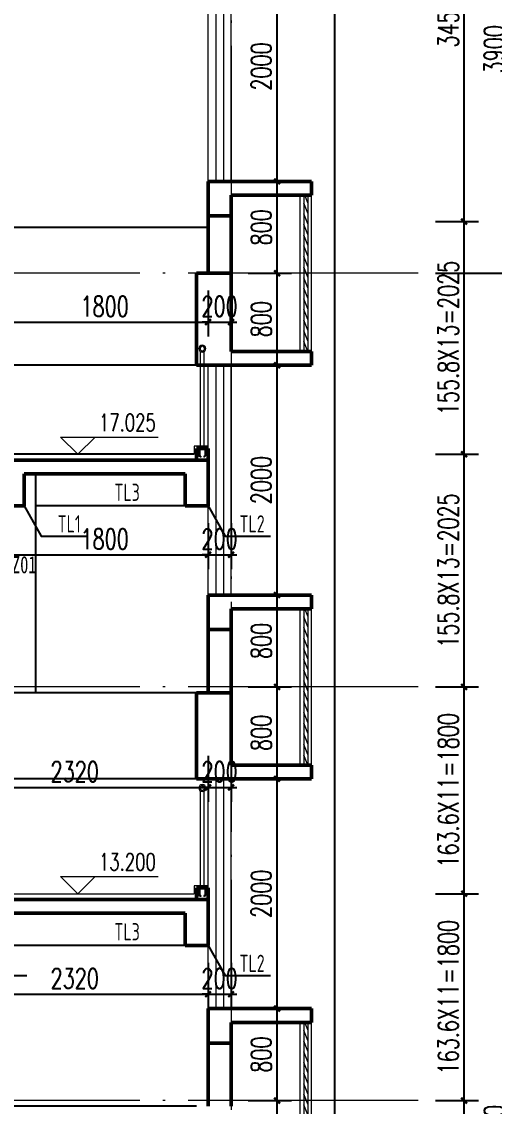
# Model space of a CAD drawing. Extents: x 3968514 to 5230306, y -516551 to -228246.
# Drawn here: x 5157100 to 5161210, y -477822 to -468382 of the extents above; entities that cross this region are included whole.
import ezdxf
from ezdxf.enums import TextEntityAlignment as Align

# ---------------------------------------------------------------- set-up
doc = ezdxf.new("R2010")
doc.units = 0
doc.header["$LTSCALE"] = 1000
doc.header["$MEASUREMENT"] = 0
doc.linetypes.add('DOTE', pattern=[2.42, 2, -0.2, 0.02, -0.2])
for name, color, linetype, lineweight in [('2-立面栏杆', 109, 'Continuous', 9), ('3-粉刷线', 71, 'Continuous', 13), ('DIM_ELEV', 3, 'Continuous', 15), ('DOTE', 1, 'DOTE', 9), ('PUB_DIM', 3, 'Continuous', 15), ('WALL', 140, 'Continuous', 50), ('WINDOW', 2, 'Continuous', 20)]:
    doc.layers.add(name, color=color, linetype=linetype, lineweight=lineweight)
for name, color, linetype in [('JG-墙柱', 6, 'Continuous'), ('JG-大样-文字', 3, 'Continuous'), ('PUB_TEXT', 7, 'Continuous'), ('S_E_STAIR', 4, 'Continuous'), ('STAIR', 2, 'Continuous')]:
    doc.layers.add(name, color=color, linetype=linetype)
doc.styles.add('_TCH_DIM', font='SIMPLEX', dxfattribs={"bigfont": 'GBCBIG'})
doc.styles.add('DIM_FONT', font='SIMPLEX', dxfattribs={"width": 0.7, "bigfont": 'GBCBIG'})
doc.styles.add('TSSD', font='tssdeng.shx', dxfattribs={"bigfont": 'hztxt.shx'})
doc.styles.add('样式 1', font='')
doc.styles.get('样式 1').set_extended_font_data('FangSong_GB2312')
doc.dimstyles.new('_TCH_ARCH&&50', dxfattribs={"dimscale": 0.5, "dimtxt": 350, "dimasz": 100, "dimexe": 250, "dimexo": 300, "dimgap": 100, "dimtad": 1, "dimdec": 0, "dimzin": 0, "dimdsep": 46, "dimtxsty": 'DIM_FONT', "dimblk": 'ARCHTICK', "dimcen": 0.09, "dimclrt": 7, "dimazin": 2, "dimtfac": 1, "dimtdec": 0, "dimtix": 1, "dimtmove": 2, "dimatfit": 3, "dimfxl": 1, "dimtolj": 1, "dimtzin": 0, "dimarcsym": 0})

# ---------------------------------------------------------------- blocks, each defined once
blk = doc.blocks.new('A$C08226AEC')
at = {"layer": '2-立面栏杆'}
h = blk.add_hatch(dxfattribs=at)
h.set_pattern_fill('ANSI32', color=256, scale=2, style=0)
h.set_pattern_definition([(45, (-6375743.095, 2508446.9335), (-6.735192091, 6.735192091), []), (45, (-6375738.605, 2508446.9335), (-6.735192091, 6.735192091), [])])
h.paths.add_polyline_path([(-194.9, 226), (-194.9, 220), (-104.9, 220), (-104.9, 226)])
for p, q in [((-178.9, 220), (-178.9, 158)), ((-170.9, 220), (-170.9, 158)), ((-128.9, 220), (-128.9, 158)), ((-120.9, 220), (-120.9, 158)), ((-166.9, 154), (-162.9, 154)), ((-166.9, 146), (-162.9, 146)), ((-162.9, 154), (-162.9, 146)), ((-136.9, 154), (-136.9, 146)), ((-136.9, 154), (-132.9, 154)), ((-136.9, 146), (-132.9, 146))]:
    blk.add_line(p, q, dxfattribs=at)
for points in [[(-164.9, 226), (-164.9, 1064)], [(-134.9, 226), (-134.9, 1064)]]:
    blk.add_lwpolyline(points, dxfattribs=at)
blk.add_lwpolyline([(-194.9, 226), (-104.9, 226), (-104.9, 220), (-194.9, 220)], close=True, dxfattribs=at)
for radius in [30, 20]:
    blk.add_circle((-149.9, 1090), radius, dxfattribs=at)
for centre, radius, start, end in [((-166.9, 158), 12, 180, 270), ((-166.9, 158), 4, 180, 270), ((-132.9, 158), 4, 270, 0), ((-132.9, 158), 12, 270, 0)]:
    blk.add_arc(centre, radius, start, end, dxfattribs=at)
at = {"layer": 'WALL'}
for p, q in [((-99.9, 220), (-199.9, 220)), ((-199.9, 220), (-199.9, 120)), ((-99.9, 120), (-99.9, 220)), ((-199.9, 120), (-99.9, 120))]:
    blk.add_line(p, q, dxfattribs=at)
blk = doc.blocks.new('$TCHSYS$WIN2D')
for p, q in [((-0.5, 0.5), (0.5, 0.5)), ((-0.5, 0.5), (-0.5, -0.5)), ((0.5, 0.5), (0.5, -0.5)), ((0.5, 0.1667), (-0.5, 0.1667)), ((0.5, -0.1667), (-0.5, -0.1667)), ((-0.5, -0.5), (0.5, -0.5))]:
    blk.add_line(p, q)
blk = doc.blocks.new('$WINLIB2D$00000039')
at = {"color": 0}
for points in [[(-0.5, 0.5), (-0.5, -0.5)], [(0.5, 0.5), (-0.5, 0.5)], [(0.5, -0.5), (0.5, 0.5)], [(-0.5, 0.1667), (0.5, 0.1667)], [(-0.3839, -0.1667), (-0.448, 0.1667)], [(-0.3159, -0.1667), (-0.38, 0.1667)], [(-0.2479, -0.1667), (-0.312, 0.1667)], [(-0.1799, -0.1667), (-0.244, 0.1667)], [(-0.1119, -0.1667), (-0.176, 0.1667)], [(-0.0439, -0.1667), (-0.108, 0.1667)], [(0.0241, -0.1667), (-0.04, 0.1667)], [(0.0921, -0.1667), (0.028, 0.1667)], [(0.16, -0.1667), (0.0959, 0.1667)], [(0.228, -0.1667), (0.1639, 0.1667)], [(0.296, -0.1667), (0.2319, 0.1667)], [(0.364, -0.1667), (0.2999, 0.1667)], [(0.432, -0.1667), (0.3679, 0.1667)], [(0.5, -0.1667), (0.4359, 0.1667)], [(-0.4519, -0.1667), (-0.5, 0.0836)], [(-0.5, -0.1667), (0.5, -0.1667)], [(0.5, -0.5), (-0.5, -0.5)]]:
    blk.add_lwpolyline(points, dxfattribs=at)
blk = doc.blocks.new('_ArchTick')
at = {"color": 0, "linetype": 'ByBlock', "const_width": 0.4}
blk.add_lwpolyline([(-0.5, -0.5), (0.5, 0.5)], dxfattribs=at)
blk = doc.blocks.new('*D981')
at = {"layer": 'Defpoints', "color": 0, "transparency": 16777216}
for p in [(5158920.9, -477771.7), (5159320.9, -477771.7), (5158920.9, -478571.6)]:
    blk.add_point(p, dxfattribs=at)
at = {"layer": 'PUB_DIM', "color": 0, "lineweight": -2, "transparency": 16777216}
for p, q in [((5159070.9, -477771.7), (5159445.9, -477771.7)), ((5159320.9, -478571.6), (5159320.9, -477771.7)), ((5159070.9, -478571.6), (5159445.9, -478571.6))]:
    blk.add_line(p, q, dxfattribs=at)
at = {"layer": 'PUB_DIM', "color": 0, "lineweight": -2, "transparency": 16777216, "xscale": 50, "yscale": 50, "zscale": 50}
for p, rotation in [((5159320.9, -477771.7), 90), ((5159320.9, -478571.6), 270)]:
    blk.add_blockref('_ArchTick', p, dxfattribs=dict(at, rotation=rotation))
at = {"layer": 'PUB_DIM', "color": 7, "transparency": 16777216, "insert": (5159183.4, -478171.7), "char_height": 175, "attachment_point": 5, "rotation": 90, "style": 'DIM_FONT'}
blk.add_mtext('\\A1;800', dxfattribs=at)
blk = doc.blocks.new('*D982')
at = {"layer": 'Defpoints', "color": 0, "transparency": 16777216}
for p in [(5158920.9, -476971.6), (5159320.9, -476971.6), (5158920.9, -477771.7)]:
    blk.add_point(p, dxfattribs=at)
at = {"layer": 'PUB_DIM', "color": 0, "lineweight": -2, "transparency": 16777216}
for p, q in [((5159070.9, -476971.6), (5159445.9, -476971.6)), ((5159320.9, -477771.7), (5159320.9, -476971.6)), ((5159070.9, -477771.7), (5159445.9, -477771.7))]:
    blk.add_line(p, q, dxfattribs=at)
at = {"layer": 'PUB_DIM', "color": 0, "lineweight": -2, "transparency": 16777216, "xscale": 50, "yscale": 50, "zscale": 50}
for p, rotation in [((5159320.9, -476971.6), 90), ((5159320.9, -477771.7), 270)]:
    blk.add_blockref('_ArchTick', p, dxfattribs=dict(at, rotation=rotation))
at = {"layer": 'PUB_DIM', "color": 7, "transparency": 16777216, "insert": (5159183.4, -477371.6), "char_height": 175, "attachment_point": 5, "rotation": 90, "style": 'DIM_FONT'}
blk.add_mtext('\\A1;800', dxfattribs=at)
blk = doc.blocks.new('*D983')
at = {"layer": 'Defpoints', "color": 0, "transparency": 16777216}
for p in [(5158920.9, -474971.7), (5159320.9, -474971.7), (5158920.9, -476971.6)]:
    blk.add_point(p, dxfattribs=at)
at = {"layer": 'PUB_DIM', "color": 0, "lineweight": -2, "transparency": 16777216}
for p, q in [((5159070.9, -474971.7), (5159445.9, -474971.7)), ((5159320.9, -476971.6), (5159320.9, -474971.7)), ((5159070.9, -476971.6), (5159445.9, -476971.6))]:
    blk.add_line(p, q, dxfattribs=at)
at = {"layer": 'PUB_DIM', "color": 0, "lineweight": -2, "transparency": 16777216, "xscale": 50, "yscale": 50, "zscale": 50}
for p, rotation in [((5159320.9, -474971.7), 90), ((5159320.9, -476971.6), 270)]:
    blk.add_blockref('_ArchTick', p, dxfattribs=dict(at, rotation=rotation))
at = {"layer": 'PUB_DIM', "color": 7, "transparency": 16777216, "insert": (5159183.4, -475971.6), "char_height": 175, "attachment_point": 5, "rotation": 90, "style": 'DIM_FONT'}
blk.add_mtext('\\A1;2000', dxfattribs=at)
blk = doc.blocks.new('*D984')
at = {"layer": 'Defpoints', "color": 0, "transparency": 16777216}
for p in [(5158920.9, -474171.7), (5159320.9, -474171.7), (5158920.9, -474971.7)]:
    blk.add_point(p, dxfattribs=at)
at = {"layer": 'PUB_DIM', "color": 0, "lineweight": -2, "transparency": 16777216}
for p, q in [((5159070.9, -474171.7), (5159445.9, -474171.7)), ((5159320.9, -474971.7), (5159320.9, -474171.7)), ((5159070.9, -474971.7), (5159445.9, -474971.7))]:
    blk.add_line(p, q, dxfattribs=at)
at = {"layer": 'PUB_DIM', "color": 0, "lineweight": -2, "transparency": 16777216, "xscale": 50, "yscale": 50, "zscale": 50}
for p, rotation in [((5159320.9, -474171.7), 90), ((5159320.9, -474971.7), 270)]:
    blk.add_blockref('_ArchTick', p, dxfattribs=dict(at, rotation=rotation))
at = {"layer": 'PUB_DIM', "color": 7, "transparency": 16777216, "insert": (5159183.4, -474571.7), "char_height": 175, "attachment_point": 5, "rotation": 90, "style": 'DIM_FONT'}
blk.add_mtext('\\A1;800', dxfattribs=at)
blk = doc.blocks.new('*D985')
at = {"layer": 'Defpoints', "color": 0, "transparency": 16777216}
for p in [(5158920.9, -473371.7), (5159320.9, -473371.7), (5158920.9, -474171.7)]:
    blk.add_point(p, dxfattribs=at)
at = {"layer": 'PUB_DIM', "color": 0, "lineweight": -2, "transparency": 16777216}
for p, q in [((5159070.9, -473371.7), (5159445.9, -473371.7)), ((5159320.9, -474171.7), (5159320.9, -473371.7)), ((5159070.9, -474171.7), (5159445.9, -474171.7))]:
    blk.add_line(p, q, dxfattribs=at)
at = {"layer": 'PUB_DIM', "color": 0, "lineweight": -2, "transparency": 16777216, "xscale": 50, "yscale": 50, "zscale": 50}
for p, rotation in [((5159320.9, -473371.7), 90), ((5159320.9, -474171.7), 270)]:
    blk.add_blockref('_ArchTick', p, dxfattribs=dict(at, rotation=rotation))
at = {"layer": 'PUB_DIM', "color": 7, "transparency": 16777216, "insert": (5159183.4, -473771.7), "char_height": 175, "attachment_point": 5, "rotation": 90, "style": 'DIM_FONT'}
blk.add_mtext('\\A1;800', dxfattribs=at)
blk = doc.blocks.new('*D986')
at = {"layer": 'Defpoints', "color": 0, "transparency": 16777216}
for p in [(5158920.9, -471371.7), (5159320.9, -471371.7), (5158920.9, -473371.7)]:
    blk.add_point(p, dxfattribs=at)
at = {"layer": 'PUB_DIM', "color": 0, "lineweight": -2, "transparency": 16777216}
for p, q in [((5159070.9, -471371.7), (5159445.9, -471371.7)), ((5159320.9, -473371.7), (5159320.9, -471371.7)), ((5159070.9, -473371.7), (5159445.9, -473371.7))]:
    blk.add_line(p, q, dxfattribs=at)
at = {"layer": 'PUB_DIM', "color": 0, "lineweight": -2, "transparency": 16777216, "xscale": 50, "yscale": 50, "zscale": 50}
for p, rotation in [((5159320.9, -471371.7), 90), ((5159320.9, -473371.7), 270)]:
    blk.add_blockref('_ArchTick', p, dxfattribs=dict(at, rotation=rotation))
at = {"layer": 'PUB_DIM', "color": 7, "transparency": 16777216, "insert": (5159183.4, -472371.7), "char_height": 175, "attachment_point": 5, "rotation": 90, "style": 'DIM_FONT'}
blk.add_mtext('\\A1;2000', dxfattribs=at)
blk = doc.blocks.new('*D987')
at = {"layer": 'Defpoints', "color": 0, "transparency": 16777216}
for p in [(5158920.9, -470571.7), (5159320.9, -470571.7), (5158920.9, -471371.7)]:
    blk.add_point(p, dxfattribs=at)
at = {"layer": 'PUB_DIM', "color": 0, "lineweight": -2, "transparency": 16777216}
for p, q in [((5159070.9, -470571.7), (5159445.9, -470571.7)), ((5159320.9, -471371.7), (5159320.9, -470571.7)), ((5159070.9, -471371.7), (5159445.9, -471371.7))]:
    blk.add_line(p, q, dxfattribs=at)
at = {"layer": 'PUB_DIM', "color": 0, "lineweight": -2, "transparency": 16777216, "xscale": 50, "yscale": 50, "zscale": 50}
for p, rotation in [((5159320.9, -470571.7), 90), ((5159320.9, -471371.7), 270)]:
    blk.add_blockref('_ArchTick', p, dxfattribs=dict(at, rotation=rotation))
at = {"layer": 'PUB_DIM', "color": 7, "transparency": 16777216, "insert": (5159183.4, -470971.7), "char_height": 175, "attachment_point": 5, "rotation": 90, "style": 'DIM_FONT'}
blk.add_mtext('\\A1;800', dxfattribs=at)
blk = doc.blocks.new('*D988')
at = {"layer": 'Defpoints', "color": 0, "transparency": 16777216}
for p in [(5158920.9, -469771.7), (5159320.9, -469771.7), (5158920.9, -470571.7)]:
    blk.add_point(p, dxfattribs=at)
at = {"layer": 'PUB_DIM', "color": 0, "lineweight": -2, "transparency": 16777216}
for p, q in [((5159070.9, -469771.7), (5159445.9, -469771.7)), ((5159320.9, -470571.7), (5159320.9, -469771.7)), ((5159070.9, -470571.7), (5159445.9, -470571.7))]:
    blk.add_line(p, q, dxfattribs=at)
at = {"layer": 'PUB_DIM', "color": 0, "lineweight": -2, "transparency": 16777216, "xscale": 50, "yscale": 50, "zscale": 50}
for p, rotation in [((5159320.9, -469771.7), 90), ((5159320.9, -470571.7), 270)]:
    blk.add_blockref('_ArchTick', p, dxfattribs=dict(at, rotation=rotation))
at = {"layer": 'PUB_DIM', "color": 7, "transparency": 16777216, "insert": (5159183.4, -470171.7), "char_height": 175, "attachment_point": 5, "rotation": 90, "style": 'DIM_FONT'}
blk.add_mtext('\\A1;800', dxfattribs=at)
blk = doc.blocks.new('*D989')
at = {"layer": 'Defpoints', "color": 0, "transparency": 16777216}
for p in [(5158920.9, -467771.7), (5159320.9, -467771.7), (5158920.9, -469771.7)]:
    blk.add_point(p, dxfattribs=at)
at = {"layer": 'PUB_DIM', "color": 0, "lineweight": -2, "transparency": 16777216}
for p, q in [((5159070.9, -467771.7), (5159445.9, -467771.7)), ((5159320.9, -469771.7), (5159320.9, -467771.7)), ((5159070.9, -469771.7), (5159445.9, -469771.7))]:
    blk.add_line(p, q, dxfattribs=at)
at = {"layer": 'PUB_DIM', "color": 0, "lineweight": -2, "transparency": 16777216, "xscale": 50, "yscale": 50, "zscale": 50}
for p, rotation in [((5159320.9, -467771.7), 90), ((5159320.9, -469771.7), 270)]:
    blk.add_blockref('_ArchTick', p, dxfattribs=dict(at, rotation=rotation))
at = {"layer": 'PUB_DIM', "color": 7, "transparency": 16777216, "insert": (5159183.4, -468771.7), "char_height": 175, "attachment_point": 5, "rotation": 90, "style": 'DIM_FONT'}
blk.add_mtext('\\A1;2000', dxfattribs=at)
blk = doc.blocks.new('*D993')
at = {"layer": 'Defpoints', "color": 0, "transparency": 16777216}
for p in [(5158720.9, -470571.7), (5158920.9, -470571.7), (5158920.9, -470996.7)]:
    blk.add_point(p, dxfattribs=at)
at = {"layer": 'PUB_DIM', "color": 0, "lineweight": -2, "transparency": 16777216}
for p, q in [((5158720.9, -470721.7), (5158720.9, -471121.7)), ((5158920.9, -470721.7), (5158920.9, -471121.7)), ((5158720.9, -470996.7), (5158670.9, -470996.7)), ((5158720.9, -470996.7), (5158920.9, -470996.7)), ((5158920.9, -470996.7), (5158970.9, -470996.7))]:
    blk.add_line(p, q, dxfattribs=at)
at = {"layer": 'PUB_DIM', "color": 0, "lineweight": -2, "transparency": 16777216, "xscale": 50, "yscale": 50, "zscale": 50}
blk.add_blockref('_ArchTick', (5158720.9, -470996.7), dxfattribs=at)
at = {"layer": 'PUB_DIM', "color": 0, "lineweight": -2, "transparency": 16777216, "xscale": 50, "yscale": 50, "zscale": 50, "rotation": 180}
blk.add_blockref('_ArchTick', (5158920.9, -470996.7), dxfattribs=at)
at = {"layer": 'PUB_DIM', "color": 7, "transparency": 16777216, "insert": (5158820.9, -470859.2), "char_height": 175, "attachment_point": 5, "style": 'DIM_FONT'}
blk.add_mtext('\\A1;200', dxfattribs=at)
blk = doc.blocks.new('*D994')
at = {"layer": 'Defpoints', "color": 0, "transparency": 16777216}
for p in [(5156921, -470571.7), (5158720.9, -470571.7), (5158720.9, -470996.7)]:
    blk.add_point(p, dxfattribs=at)
at = {"layer": 'PUB_DIM', "color": 0, "lineweight": -2, "transparency": 16777216}
for p, q in [((5156921, -470721.7), (5156921, -471121.7)), ((5158720.9, -470721.7), (5158720.9, -471121.7)), ((5156921, -470996.7), (5158720.9, -470996.7))]:
    blk.add_line(p, q, dxfattribs=at)
at = {"layer": 'PUB_DIM', "color": 0, "lineweight": -2, "transparency": 16777216, "xscale": 50, "yscale": 50, "zscale": 50, "rotation": 180}
blk.add_blockref('_ArchTick', (5156921, -470996.7), dxfattribs=at)
at = {"layer": 'PUB_DIM', "color": 0, "lineweight": -2, "transparency": 16777216, "xscale": 50, "yscale": 50, "zscale": 50}
blk.add_blockref('_ArchTick', (5158720.9, -470996.7), dxfattribs=at)
at = {"layer": 'PUB_DIM', "color": 7, "transparency": 16777216, "insert": (5157821, -470859.2), "char_height": 175, "attachment_point": 5, "style": 'DIM_FONT'}
blk.add_mtext('\\A1;1800', dxfattribs=at)
blk = doc.blocks.new('*D998')
at = {"layer": 'Defpoints', "color": 0, "transparency": 16777216}
for p in [(5158720.9, -472596.7), (5158920.9, -472596.7), (5158920.9, -473021.7)]:
    blk.add_point(p, dxfattribs=at)
at = {"layer": 'PUB_DIM', "color": 0, "lineweight": -2, "transparency": 16777216}
for p, q in [((5158720.9, -472746.7), (5158720.9, -473146.7)), ((5158920.9, -472746.7), (5158920.9, -473146.7)), ((5158720.9, -473021.7), (5158670.9, -473021.7)), ((5158720.9, -473021.7), (5158920.9, -473021.7)), ((5158920.9, -473021.7), (5158970.9, -473021.7))]:
    blk.add_line(p, q, dxfattribs=at)
at = {"layer": 'PUB_DIM', "color": 0, "lineweight": -2, "transparency": 16777216, "xscale": 50, "yscale": 50, "zscale": 50}
blk.add_blockref('_ArchTick', (5158720.9, -473021.7), dxfattribs=at)
at = {"layer": 'PUB_DIM', "color": 0, "lineweight": -2, "transparency": 16777216, "xscale": 50, "yscale": 50, "zscale": 50, "rotation": 180}
blk.add_blockref('_ArchTick', (5158920.9, -473021.7), dxfattribs=at)
at = {"layer": 'PUB_DIM', "color": 7, "transparency": 16777216, "insert": (5158820.9, -472884.2), "char_height": 175, "attachment_point": 5, "style": 'DIM_FONT'}
blk.add_mtext('\\A1;200', dxfattribs=at)
blk = doc.blocks.new('*D999')
at = {"layer": 'Defpoints', "color": 0, "transparency": 16777216}
for p in [(5156921, -472596.7), (5158720.9, -472596.7), (5158720.9, -473021.7)]:
    blk.add_point(p, dxfattribs=at)
at = {"layer": 'PUB_DIM', "color": 0, "lineweight": -2, "transparency": 16777216}
for p, q in [((5156921, -472746.7), (5156921, -473146.7)), ((5158720.9, -472746.7), (5158720.9, -473146.7)), ((5156921, -473021.7), (5158720.9, -473021.7))]:
    blk.add_line(p, q, dxfattribs=at)
at = {"layer": 'PUB_DIM', "color": 0, "lineweight": -2, "transparency": 16777216, "xscale": 50, "yscale": 50, "zscale": 50, "rotation": 180}
blk.add_blockref('_ArchTick', (5156921, -473021.7), dxfattribs=at)
at = {"layer": 'PUB_DIM', "color": 0, "lineweight": -2, "transparency": 16777216, "xscale": 50, "yscale": 50, "zscale": 50}
blk.add_blockref('_ArchTick', (5158720.9, -473021.7), dxfattribs=at)
at = {"layer": 'PUB_DIM', "color": 7, "transparency": 16777216, "insert": (5157821, -472884.2), "char_height": 175, "attachment_point": 5, "style": 'DIM_FONT'}
blk.add_mtext('\\A1;1800', dxfattribs=at)
blk = doc.blocks.new('*D1003')
at = {"layer": 'Defpoints', "color": 0, "transparency": 16777216}
for p in [(5158720.9, -474621.7), (5158920.9, -474621.7), (5158920.9, -475046.7)]:
    blk.add_point(p, dxfattribs=at)
at = {"layer": 'PUB_DIM', "color": 0, "lineweight": -2, "transparency": 16777216}
for p, q in [((5158720.9, -474771.7), (5158720.9, -475171.7)), ((5158920.9, -474771.7), (5158920.9, -475171.7)), ((5158720.9, -475046.7), (5158670.9, -475046.7)), ((5158720.9, -475046.7), (5158920.9, -475046.7)), ((5158920.9, -475046.7), (5158970.9, -475046.7))]:
    blk.add_line(p, q, dxfattribs=at)
at = {"layer": 'PUB_DIM', "color": 0, "lineweight": -2, "transparency": 16777216, "xscale": 50, "yscale": 50, "zscale": 50}
blk.add_blockref('_ArchTick', (5158720.9, -475046.7), dxfattribs=at)
at = {"layer": 'PUB_DIM', "color": 0, "lineweight": -2, "transparency": 16777216, "xscale": 50, "yscale": 50, "zscale": 50, "rotation": 180}
blk.add_blockref('_ArchTick', (5158920.9, -475046.7), dxfattribs=at)
at = {"layer": 'PUB_DIM', "color": 7, "transparency": 16777216, "insert": (5158820.9, -474909.2), "char_height": 175, "attachment_point": 5, "style": 'DIM_FONT'}
blk.add_mtext('\\A1;200', dxfattribs=at)
blk = doc.blocks.new('*D1004')
at = {"layer": 'Defpoints', "color": 0, "transparency": 16777216}
for p in [(5156401, -474621.7), (5158720.9, -474621.7), (5158720.9, -475046.7)]:
    blk.add_point(p, dxfattribs=at)
at = {"layer": 'PUB_DIM', "color": 0, "lineweight": -2, "transparency": 16777216}
for p, q in [((5156401, -474771.7), (5156401, -475171.7)), ((5158720.9, -474771.7), (5158720.9, -475171.7)), ((5156401, -475046.7), (5158720.9, -475046.7))]:
    blk.add_line(p, q, dxfattribs=at)
at = {"layer": 'PUB_DIM', "color": 0, "lineweight": -2, "transparency": 16777216, "xscale": 50, "yscale": 50, "zscale": 50, "rotation": 180}
blk.add_blockref('_ArchTick', (5156401, -475046.7), dxfattribs=at)
at = {"layer": 'PUB_DIM', "color": 0, "lineweight": -2, "transparency": 16777216, "xscale": 50, "yscale": 50, "zscale": 50}
blk.add_blockref('_ArchTick', (5158720.9, -475046.7), dxfattribs=at)
at = {"layer": 'PUB_DIM', "color": 7, "transparency": 16777216, "insert": (5157561, -474909.2), "char_height": 175, "attachment_point": 5, "style": 'DIM_FONT'}
blk.add_mtext('\\A1;2320', dxfattribs=at)
blk = doc.blocks.new('*D1008')
at = {"layer": 'Defpoints', "color": 0, "transparency": 16777216}
for p in [(5158720.9, -476421.6), (5158920.9, -476421.6), (5158920.9, -476846.6)]:
    blk.add_point(p, dxfattribs=at)
at = {"layer": 'PUB_DIM', "color": 0, "lineweight": -2, "transparency": 16777216}
for p, q in [((5158720.9, -476571.6), (5158720.9, -476971.6)), ((5158920.9, -476571.6), (5158920.9, -476971.6)), ((5158720.9, -476846.6), (5158670.9, -476846.6)), ((5158720.9, -476846.6), (5158920.9, -476846.6)), ((5158920.9, -476846.6), (5158970.9, -476846.6))]:
    blk.add_line(p, q, dxfattribs=at)
at = {"layer": 'PUB_DIM', "color": 0, "lineweight": -2, "transparency": 16777216, "xscale": 50, "yscale": 50, "zscale": 50}
blk.add_blockref('_ArchTick', (5158720.9, -476846.6), dxfattribs=at)
at = {"layer": 'PUB_DIM', "color": 0, "lineweight": -2, "transparency": 16777216, "xscale": 50, "yscale": 50, "zscale": 50, "rotation": 180}
blk.add_blockref('_ArchTick', (5158920.9, -476846.6), dxfattribs=at)
at = {"layer": 'PUB_DIM', "color": 7, "transparency": 16777216, "insert": (5158820.9, -476709.1), "char_height": 175, "attachment_point": 5, "style": 'DIM_FONT'}
blk.add_mtext('\\A1;200', dxfattribs=at)
blk = doc.blocks.new('*D1009')
at = {"layer": 'Defpoints', "color": 0, "transparency": 16777216}
for p in [(5156401, -476421.6), (5158720.9, -476421.6), (5158720.9, -476846.6)]:
    blk.add_point(p, dxfattribs=at)
at = {"layer": 'PUB_DIM', "color": 0, "lineweight": -2, "transparency": 16777216}
for p, q in [((5156401, -476571.6), (5156401, -476971.6)), ((5158720.9, -476571.6), (5158720.9, -476971.6)), ((5156401, -476846.6), (5158720.9, -476846.6))]:
    blk.add_line(p, q, dxfattribs=at)
at = {"layer": 'PUB_DIM', "color": 0, "lineweight": -2, "transparency": 16777216, "xscale": 50, "yscale": 50, "zscale": 50, "rotation": 180}
blk.add_blockref('_ArchTick', (5156401, -476846.6), dxfattribs=at)
at = {"layer": 'PUB_DIM', "color": 0, "lineweight": -2, "transparency": 16777216, "xscale": 50, "yscale": 50, "zscale": 50}
blk.add_blockref('_ArchTick', (5158720.9, -476846.6), dxfattribs=at)
at = {"layer": 'PUB_DIM', "color": 7, "transparency": 16777216, "insert": (5157561, -476709.1), "char_height": 175, "attachment_point": 5, "style": 'DIM_FONT'}
blk.add_mtext('\\A1;2320', dxfattribs=at)
blk = doc.blocks.new('*D1035')
at = {"layer": 'Defpoints', "color": 0, "transparency": 16777216}
for p in [(5160548, -466671.7), (5161348, -466671.7), (5160548, -470571.7)]:
    blk.add_point(p, dxfattribs=at)
at = {"layer": 'PUB_DIM', "color": 0, "lineweight": -2, "transparency": 16777216}
for p, q in [((5160698, -466671.7), (5161473, -466671.7)), ((5161348, -470571.7), (5161348, -466671.7)), ((5160698, -470571.7), (5161473, -470571.7))]:
    blk.add_line(p, q, dxfattribs=at)
at = {"layer": 'PUB_DIM', "color": 0, "lineweight": -2, "transparency": 16777216, "xscale": 50, "yscale": 50, "zscale": 50}
for p, rotation in [((5161348, -466671.7), 90), ((5161348, -470571.7), 270)]:
    blk.add_blockref('_ArchTick', p, dxfattribs=dict(at, rotation=rotation))
at = {"layer": 'PUB_DIM', "color": 7, "transparency": 16777216, "insert": (5161210.5, -468621.7), "char_height": 175, "attachment_point": 5, "rotation": 90, "style": 'DIM_FONT'}
blk.add_mtext('\\A1;3900', dxfattribs=at)
blk = doc.blocks.new('*D1036')
at = {"layer": 'Defpoints', "color": 0, "transparency": 16777216}
for p in [(5160548, -470571.7), (5161348, -470571.7), (5160548, -485571.7)]:
    blk.add_point(p, dxfattribs=at)
at = {"layer": 'PUB_DIM', "color": 0, "lineweight": -2, "transparency": 16777216}
for p, q in [((5160698, -470571.7), (5161473, -470571.7)), ((5161348, -485571.7), (5161348, -470571.7)), ((5160698, -485571.7), (5161473, -485571.7))]:
    blk.add_line(p, q, dxfattribs=at)
at = {"layer": 'PUB_DIM', "color": 0, "lineweight": -2, "transparency": 16777216, "xscale": 50, "yscale": 50, "zscale": 50}
for p, rotation in [((5161348, -470571.7), 90), ((5161348, -485571.7), 270)]:
    blk.add_blockref('_ArchTick', p, dxfattribs=dict(at, rotation=rotation))
at = {"layer": 'PUB_DIM', "color": 7, "transparency": 16777216, "insert": (5161210.5, -478071.7), "char_height": 175, "attachment_point": 5, "rotation": 90, "style": 'DIM_FONT'}
blk.add_mtext('\\A1;15000', dxfattribs=at)
blk = doc.blocks.new('*D1039')
at = {"layer": 'Defpoints', "color": 0, "transparency": 16777216}
for p in [(5160548, -466671.7), (5160948, -466671.7), (5160548, -470121.7)]:
    blk.add_point(p, dxfattribs=at)
at = {"layer": 'PUB_DIM', "color": 0, "lineweight": -2, "transparency": 16777216}
for p, q in [((5160698, -466671.7), (5161073, -466671.7)), ((5160948, -470121.7), (5160948, -466671.7)), ((5160698, -470121.7), (5161073, -470121.7))]:
    blk.add_line(p, q, dxfattribs=at)
at = {"layer": 'PUB_DIM', "color": 0, "lineweight": -2, "transparency": 16777216, "xscale": 50, "yscale": 50, "zscale": 50}
for p, rotation in [((5160948, -466671.7), 90), ((5160948, -470121.7), 270)]:
    blk.add_blockref('_ArchTick', p, dxfattribs=dict(at, rotation=rotation))
at = {"layer": 'PUB_DIM', "color": 7, "transparency": 16777216, "insert": (5160810.5, -468396.7), "char_height": 175, "attachment_point": 5, "rotation": 90, "style": 'DIM_FONT'}
blk.add_mtext('\\A1;3450', dxfattribs=at)
blk = doc.blocks.new('*D1040')
at = {"layer": 'Defpoints', "color": 0, "transparency": 16777216}
for p in [(5160548, -470121.7), (5160948, -470121.7), (5160548, -472146.7)]:
    blk.add_point(p, dxfattribs=at)
at = {"layer": 'PUB_DIM', "color": 0, "lineweight": -2, "transparency": 16777216}
for p, q in [((5160698, -470121.7), (5161073, -470121.7)), ((5160948, -472146.7), (5160948, -470121.7)), ((5160698, -472146.7), (5161073, -472146.7))]:
    blk.add_line(p, q, dxfattribs=at)
at = {"layer": 'PUB_DIM', "color": 0, "lineweight": -2, "transparency": 16777216, "xscale": 50, "yscale": 50, "zscale": 50}
for p, rotation in [((5160948, -470121.7), 90), ((5160948, -472146.7), 270)]:
    blk.add_blockref('_ArchTick', p, dxfattribs=dict(at, rotation=rotation))
at = {"layer": 'PUB_DIM', "color": 7, "transparency": 16777216, "insert": (5160810.5, -471134.2), "char_height": 175, "attachment_point": 5, "rotation": 90, "style": 'DIM_FONT'}
blk.add_mtext('\\A1;155.8X13=2025', dxfattribs=at)
blk = doc.blocks.new('*D1041')
at = {"layer": 'Defpoints', "color": 0, "transparency": 16777216}
for p in [(5160548, -472146.7), (5160948, -472146.7), (5160548, -474171.7)]:
    blk.add_point(p, dxfattribs=at)
at = {"layer": 'PUB_DIM', "color": 0, "lineweight": -2, "transparency": 16777216}
for p, q in [((5160698, -472146.7), (5161073, -472146.7)), ((5160948, -474171.7), (5160948, -472146.7)), ((5160698, -474171.7), (5161073, -474171.7))]:
    blk.add_line(p, q, dxfattribs=at)
at = {"layer": 'PUB_DIM', "color": 0, "lineweight": -2, "transparency": 16777216, "xscale": 50, "yscale": 50, "zscale": 50}
for p, rotation in [((5160948, -472146.7), 90), ((5160948, -474171.7), 270)]:
    blk.add_blockref('_ArchTick', p, dxfattribs=dict(at, rotation=rotation))
at = {"layer": 'PUB_DIM', "color": 7, "transparency": 16777216, "insert": (5160810.5, -473159.2), "char_height": 175, "attachment_point": 5, "rotation": 90, "style": 'DIM_FONT'}
blk.add_mtext('\\A1;155.8X13=2025', dxfattribs=at)
blk = doc.blocks.new('*D1042')
at = {"layer": 'Defpoints', "color": 0, "transparency": 16777216}
for p in [(5160548, -474171.7), (5160948, -474171.7), (5160548, -475971.6)]:
    blk.add_point(p, dxfattribs=at)
at = {"layer": 'PUB_DIM', "color": 0, "lineweight": -2, "transparency": 16777216}
for p, q in [((5160698, -474171.7), (5161073, -474171.7)), ((5160948, -475971.6), (5160948, -474171.7)), ((5160698, -475971.6), (5161073, -475971.6))]:
    blk.add_line(p, q, dxfattribs=at)
at = {"layer": 'PUB_DIM', "color": 0, "lineweight": -2, "transparency": 16777216, "xscale": 50, "yscale": 50, "zscale": 50}
for p, rotation in [((5160948, -474171.7), 90), ((5160948, -475971.6), 270)]:
    blk.add_blockref('_ArchTick', p, dxfattribs=dict(at, rotation=rotation))
at = {"layer": 'PUB_DIM', "color": 7, "transparency": 16777216, "insert": (5160810.5, -475071.6), "char_height": 175, "attachment_point": 5, "rotation": 90, "style": 'DIM_FONT'}
blk.add_mtext('\\A1;163.6X11=1800', dxfattribs=at)
blk = doc.blocks.new('*D1043')
at = {"layer": 'Defpoints', "color": 0, "transparency": 16777216}
for p in [(5160548, -475971.6), (5160948, -475971.6), (5160548, -477771.7)]:
    blk.add_point(p, dxfattribs=at)
at = {"layer": 'PUB_DIM', "color": 0, "lineweight": -2, "transparency": 16777216}
for p, q in [((5160698, -475971.6), (5161073, -475971.6)), ((5160948, -477771.7), (5160948, -475971.6)), ((5160698, -477771.7), (5161073, -477771.7))]:
    blk.add_line(p, q, dxfattribs=at)
at = {"layer": 'PUB_DIM', "color": 0, "lineweight": -2, "transparency": 16777216, "xscale": 50, "yscale": 50, "zscale": 50}
for p, rotation in [((5160948, -475971.6), 90), ((5160948, -477771.7), 270)]:
    blk.add_blockref('_ArchTick', p, dxfattribs=dict(at, rotation=rotation))
at = {"layer": 'PUB_DIM', "color": 7, "transparency": 16777216, "insert": (5160810.5, -476871.6), "char_height": 175, "attachment_point": 5, "rotation": 90, "style": 'DIM_FONT'}
blk.add_mtext('\\A1;163.6X11=1800', dxfattribs=at)
blk = doc.blocks.new('*D1044')
at = {"layer": 'Defpoints', "color": 0, "transparency": 16777216}
for p in [(5160548, -477771.7), (5160948, -477771.7), (5160548, -479571.6)]:
    blk.add_point(p, dxfattribs=at)
at = {"layer": 'PUB_DIM', "color": 0, "lineweight": -2, "transparency": 16777216}
for p, q in [((5160698, -477771.7), (5161073, -477771.7)), ((5160948, -479571.6), (5160948, -477771.7)), ((5160698, -479571.6), (5161073, -479571.6))]:
    blk.add_line(p, q, dxfattribs=at)
at = {"layer": 'PUB_DIM', "color": 0, "lineweight": -2, "transparency": 16777216, "xscale": 50, "yscale": 50, "zscale": 50}
for p, rotation in [((5160948, -477771.7), 90), ((5160948, -479571.6), 270)]:
    blk.add_blockref('_ArchTick', p, dxfattribs=dict(at, rotation=rotation))
at = {"layer": 'PUB_DIM', "color": 7, "transparency": 16777216, "insert": (5160810.5, -478671.6), "char_height": 175, "attachment_point": 5, "rotation": 90, "style": 'DIM_FONT'}
blk.add_mtext('\\A1;163.6X11=1800', dxfattribs=at)

msp = doc.modelspace()

# ---------------------------------------------------------------- linework, layer by layer
msp.add_lwpolyline([(5159820.92157, -467771.68438), (5159820.92157, -485871.68438)])
at = {"layer": '3-粉刷线'}
for points in [[(5158720.85676, -472076.67056), (5158600.85676, -472076.67056), (5158600.85676, -472146.67056)], [(5156870.97876, -472146.67056), (5158600.85676, -472146.67056)], [(5158720.85676, -472146.67056), (5158720.91776, -472146.67056)], [(5158720.85676, -475901.60056), (5158600.85676, -475901.60056), (5158600.85676, -475971.60056)], [(5151570.86534, -477771.64438), (5153750.97876, -477771.64056), (5153750.97876, -477608.00056), (5154010.97876, -477608.00056), (5154010.97876, -477444.36056), (5154270.97876, -477444.36056), (5154270.97876, -477280.72056), (5154530.97876, -477280.72056), (5154530.97876, -477117.08056), (5154790.97876, -477117.08056), (5154790.97876, -476953.44056), (5155050.97876, -476953.44056), (5155050.97876, -476789.80056), (5155310.97876, -476789.80056), (5155310.97876, -476626.16056), (5155570.97876, -476626.16056), (5155570.97876, -476462.52056), (5155830.97876, -476462.52056), (5155830.97876, -476298.88056), (5156090.97876, -476298.88056), (5156090.97876, -476135.24056), (5156350.97876, -476135.24056), (5156350.97876, -475971.60056), (5158600.85676, -475971.60056)], [(5158720.91776, -475971.60056), (5158720.92157, -475971.60056)]]:
    msp.add_lwpolyline(points, dxfattribs=at)
at = {"layer": 'DIM_ELEV'}
for p, q in [((5157588.44826, -472146.67056), (5157438.44826, -471996.67056)), ((5157438.44826, -471996.67056), (5158286.31917, -471996.67056)), ((5157588.44826, -472146.67056), (5157738.44826, -471996.67056)), ((5157238.44826, -472146.67056), (5157738.44826, -472146.67056)), ((5157588.44826, -475971.60056), (5157438.44826, -475821.60056)), ((5157438.44826, -475821.60056), (5158286.31917, -475821.60056)), ((5157588.44826, -475971.60056), (5157738.44826, -475821.60056)), ((5157238.44826, -475971.60056), (5157738.44826, -475971.60056))]:
    msp.add_line(p, q, dxfattribs=at)
at = {"layer": 'DOTE', "color": 1}
for p, q in [((5158920.92157, -466171.68438), (5158920.92157, -486351.18151)), ((5160547.96276, -470571.68438), (5150732.81197, -470571.68438)), ((5160547.96276, -474171.68438), (5150732.81197, -474171.68438)), ((5160547.96276, -477771.68438), (5150732.81197, -477771.68438))]:
    msp.add_line(p, q, dxfattribs=at)
at = {"layer": 'JG-墙柱'}
for points in [[(5157220.91776, -472316.67056), (5157220.91776, -474221.71301)], [(5158520.91776, -472596.67056), (5157220.91776, -472596.67056)], [(5158520.97876, -476421.60056), (5156700.97876, -476421.60056)]]:
    msp.add_lwpolyline(points, dxfattribs=at)
at = {"layer": 'JG-大样-文字'}
for points in [[(5157120.91776, -472596.67056), (5157270.42595, -472859.38712), (5157663.92595, -472859.38712)], [(5158720.92157, -472596.67056), (5158870.42976, -472859.38712), (5159263.92976, -472859.38712)], [(5156600.97876, -476421.60056), (5156750.48694, -476684.31713), (5157143.98694, -476684.31713)], [(5158720.92158, -476421.60056), (5158870.42977, -476684.31713), (5159263.92977, -476684.31713)]]:
    msp.add_lwpolyline(points, dxfattribs=at)
at = {"layer": 'S_E_STAIR', "color": 2}
for points in [[(5158720.92157, -470171.73104), (5153800.97873, -470171.68439)], [(5158620.92157, -471371.68438), (5151570.81197, -471371.68438)], [(5158620.92157, -474221.72628), (5154034.46639, -474221.68279)], [(5158620.92157, -474971.72439), (5151670.81197, -474971.72439)], [(5158620.92155, -477821.68628), (5154026.25774, -477821.64271)]]:
    msp.add_lwpolyline(points, dxfattribs=at)
at = {"layer": 'STAIR'}
msp.add_lwpolyline([(5158600.85676, -472146.67056), (5156970.97876, -472146.67056)], dxfattribs=at)
at = {"layer": 'WALL'}
for p, q in [((5158920.92157, -469771.68438), (5158720.92157, -469771.68438)), ((5158720.92157, -469771.68438), (5158720.92157, -470071.68438)), ((5158920.92157, -469771.68438), (5159620.92157, -469771.68438)), ((5159620.92157, -469771.68438), (5159620.92157, -469891.68438)), ((5158920.92157, -470071.68438), (5158920.92157, -469891.68438)), ((5158920.92157, -469891.68438), (5159620.92157, -469891.68438)), ((5159620.92157, -469891.68438), (5159520.92157, -469891.68438)), ((5158720.92157, -470571.68438), (5158720.92157, -470071.68437)), ((5158720.92157, -470071.68438), (5158920.92157, -470071.68438)), ((5158920.92157, -470571.68438), (5158920.92157, -470071.68437)), ((5158920.92157, -470571.68438), (5158620.92157, -470571.68438)), ((5158620.92157, -470571.68438), (5158620.92157, -471371.68438)), ((5158920.92157, -471251.68438), (5158920.92157, -470571.68438)), ((5158920.92157, -471251.68438), (5159620.92157, -471251.68438)), ((5159620.92157, -471251.68438), (5159520.92157, -471251.68438)), ((5159620.92157, -471251.68438), (5159620.92157, -471371.68438)), ((5158620.92157, -471371.68438), (5158920.92157, -471371.68438)), ((5158920.92157, -471371.68438), (5159620.92157, -471371.68438)), ((5158720.92157, -472196.67056), (5156920.97876, -472196.67056)), ((5158720.92157, -472596.67056), (5158720.92157, -472196.67056)), ((5157120.97876, -472596.67056), (5157120.97876, -472316.67056)), ((5157120.97876, -472316.67056), (5158520.91776, -472316.67056)), ((5158520.91776, -472316.67056), (5158520.91776, -472596.67056)), ((5156920.97876, -472596.67056), (5157120.97876, -472596.67056)), ((5158520.91776, -472596.67056), (5158720.92157, -472596.67056)), ((5158920.92157, -473371.68438), (5158720.92157, -473371.68438)), ((5158720.92157, -473371.68438), (5158720.92157, -473671.68438)), ((5158920.92157, -473371.68438), (5159520.92157, -473371.68438)), ((5159520.92157, -473371.68438), (5159620.92157, -473371.68438)), ((5159620.92157, -473371.68438), (5159620.92157, -473491.68438)), ((5158920.92157, -473491.68438), (5159520.92157, -473491.68438)), ((5158920.92157, -473671.68438), (5158920.92157, -473491.68438)), ((5159520.92157, -473491.68438), (5159620.92157, -473491.68438)), ((5159620.92157, -473491.68438), (5159520.92157, -473491.68438)), ((5158720.92157, -473671.68438), (5158920.92157, -473671.68438)), ((5158720.92157, -474221.68438), (5158720.92157, -473671.68438)), ((5158920.92157, -474221.68438), (5158920.92157, -473671.68438)), ((5158920.92157, -474221.68438), (5158620.92157, -474221.68438)), ((5158620.92157, -474221.68438), (5158620.92157, -474971.68438)), ((5158920.92157, -474851.68437), (5158920.92157, -474221.68438)), ((5158920.92157, -474851.68438), (5159620.92157, -474851.68438)), ((5159620.92157, -474851.68438), (5159520.92157, -474851.68438)), ((5159620.92157, -474851.68438), (5159620.92157, -474971.68438)), ((5158620.92157, -474971.68438), (5158920.92157, -474971.68438)), ((5158920.92157, -474971.68437), (5159620.92157, -474971.68438)), ((5158720.92157, -476021.60056), (5156400.97876, -476021.60056)), ((5158720.92157, -476421.60056), (5158720.92157, -476021.60056)), ((5156600.97876, -476141.60056), (5158520.97876, -476141.60056)), ((5158520.97876, -476141.60056), (5158520.97876, -476421.60056)), ((5158520.97876, -476421.60056), (5158720.92157, -476421.60056)), ((5158920.92157, -476971.68438), (5158720.92157, -476971.68438)), ((5158720.92157, -476971.68438), (5158720.92157, -477271.68438)), ((5158920.92157, -476971.68438), (5159520.92157, -476971.68438)), ((5159520.92157, -476971.68438), (5159620.92157, -476971.68438)), ((5159620.92157, -476971.68438), (5159620.92157, -477091.68438)), ((5158920.92157, -477091.68438), (5159520.92157, -477091.68438)), ((5158920.92157, -477271.68438), (5158920.92157, -477091.68438)), ((5159520.92157, -477091.68438), (5159620.92157, -477091.68438)), ((5159620.92157, -477091.68438), (5159520.92157, -477091.68438)), ((5158720.92157, -477821.68438), (5158720.92157, -477271.68437)), ((5158720.92157, -477271.68438), (5158920.92157, -477271.68438)), ((5158920.92157, -477821.68438), (5158920.92157, -477271.68437))]:
    msp.add_line(p, q, dxfattribs=at)

# ---------------------------------------------------------------- block references
at = {"xscale": -1}
for p in [(5158520.91776, -472316.67056), (5158520.97876, -476141.60056)]:
    msp.add_blockref('A$C08226AEC', p, dxfattribs=at)
at = {"layer": 'WINDOW'}
for name, p, xscale, yscale, zscale, rotation in [('$TCHSYS$WIN2D', (5158820.92157, -468771.68438), 2000, 200, 2000, 90.0000000000232), ('$WINLIB2D$00000039', (5159570.92157, -470571.68438), -1359.999999998999, 100, -1359.999999998999, 90), ('$TCHSYS$WIN2D', (5158820.92157, -472371.68438), 2000, 200, 2000, 90.00000000002112), ('$WINLIB2D$00000039', (5159570.92157, -474171.68438), -1359.999999998999, 100, -1359.999999998999, 90), ('$TCHSYS$WIN2D', (5158820.92157, -475971.68438), 2000, 200, 2000, 90), ('$WINLIB2D$00000039', (5159570.92157, -477771.68438), -1359.999999998999, 100, -1359.999999998999, 90)]:
    msp.add_blockref(name, p, dxfattribs=dict(at, xscale=xscale, yscale=yscale, zscale=zscale, rotation=rotation))

# ---------------------------------------------------------------- texts
at = {"layer": 'JG-墙柱', "color": 0, "style": '样式 1', "width": 0.7}
msp.add_text('TZ01', height=150, dxfattribs=at).set_placement((5156943.57319, -473182.28651))
at = {"layer": 'JG-大样-文字', "style": 'TSSD', "width": 0.7}
for s, rotation, p in [('TL3', 359.999999973, (5158127.1033, -472552.70374)), ('TL1', 0.000000027, (5157612.96956, -472827.38618)), ('TL2', 0.000000027, (5159212.97337, -472827.38618)), ('TL3', 359.999999973, (5158127.1643, -476377.63374)), ('TL2', 0.000000027, (5159212.97338, -476652.31618))]:
    msp.add_text(s, height=150, rotation=rotation, dxfattribs=at).set_placement(p, align=Align.RIGHT)
at = {"layer": 'PUB_TEXT', "color": 7, "style": '_TCH_DIM', "width": 0.705882}
for s, p in [('17.025', (5157771.31917, -471944.17056)), ('13.200', (5157771.31917, -475769.10056))]:
    msp.add_text(s, height=148.75, dxfattribs=at).set_placement(p)

# ---------------------------------------------------------------- dimensions: what is measured, and where the dimension line sits
at = {"layer": 'PUB_DIM'}
for p1, p2, distance, picture, middle in [((5160547.96276, -470571.68438), (5160547.96276, -466671.68438), -800, '*D1035', (5161210.46276, -468621.68438)), ((5160547.96276, -470121.66056), (5160547.96276, -466671.68438), -400, '*D1039', (5160810.46276, -468396.67247)), ((5158920.92157, -469771.68438), (5158920.92157, -467771.68438), -400, '*D989', (5159183.42157, -468771.68438)), ((5158920.92157, -470571.68438), (5158920.92157, -469771.68438), -400, '*D988', (5159183.42157, -470171.68438)), ((5156920.97876, -470571.68438), (5158720.92487, -470571.68438), -425, '*D994', (5157820.95181, -470859.18438)), ((5158720.92487, -470571.68438), (5158920.92487, -470571.68438), -425, '*D993', (5158820.92487, -470859.18438)), ((5158920.92157, -471371.68438), (5158920.92157, -470571.68438), -400, '*D987', (5159183.42157, -470971.68438)), ((5160547.96276, -485571.68438), (5160547.96276, -470571.68438), -800, '*D1036', (5161210.46276, -478071.68438)), ((5158920.92157, -473371.68438), (5158920.92157, -471371.68438), -400, '*D986', (5159183.42157, -472371.68438)), ((5156920.97876, -472596.67056), (5158720.92487, -472596.67056), -425, '*D999', (5157820.95181, -472884.17056)), ((5158720.92487, -472596.67056), (5158920.92487, -472596.67056), -425, '*D998', (5158820.92487, -472884.17056)), ((5158920.92157, -474171.68438), (5158920.92157, -473371.68438), -400, '*D985', (5159183.42157, -473771.68438)), ((5158920.92157, -474971.68056), (5158920.92157, -474171.68438), -400, '*D984', (5159183.42157, -474571.68247)), ((5156400.97876, -474621.68056), (5158720.92487, -474621.68056), -425, '*D1004', (5157560.95181, -474909.18056)), ((5158720.92487, -474621.68056), (5158920.92487, -474621.68056), -425, '*D1003', (5158820.92487, -474909.18056)), ((5158920.92157, -476971.60056), (5158920.92157, -474971.68056), -400, '*D983', (5159183.42157, -475971.64056)), ((5156400.97876, -476421.60056), (5158720.92487, -476421.60056), -425, '*D1009', (5157560.95181, -476709.10056)), ((5158720.92487, -476421.60056), (5158920.92487, -476421.60056), -425, '*D1008', (5158820.92487, -476709.10056)), ((5158920.92157, -477771.68438), (5158920.92157, -476971.60056), -400, '*D982', (5159183.42157, -477371.64247)), ((5158920.92157, -478571.64056), (5158920.92157, -477771.68438), -400, '*D981', (5159183.42157, -478171.66247))]:
    dim = msp.add_aligned_dim(p1=p1, p2=p2, distance=distance, dimstyle='_TCH_ARCH&&50', dxfattribs=at)
    dim.commit()
    dim.dimension.update_dxf_attribs({"geometry": picture, "text_midpoint": middle})
for p1, p2, text, picture, middle in [((5160547.96276, -472146.67056), (5160547.96276, -470121.66056), '155.8X13=2025', '*D1040', (5160810.46276, -471134.16556)), ((5160547.96276, -474171.68438), (5160547.96276, -472146.67056), '155.8X13=2025', '*D1041', (5160810.46276, -473159.17747)), ((5160547.96276, -475971.60056), (5160547.96276, -474171.68438), '163.6X11=1800', '*D1042', (5160810.46276, -475071.64247)), ((5160547.96276, -477771.68438), (5160547.96276, -475971.60056), '163.6X11=1800', '*D1043', (5160810.46276, -476871.64247)), ((5160547.96276, -479571.60056), (5160547.96276, -477771.68438), '163.6X11=1800', '*D1044', (5160810.46276, -478671.64247))]:
    dim = msp.add_aligned_dim(p1=p1, p2=p2, distance=-400, text=text, dimstyle='_TCH_ARCH&&50', dxfattribs=at)
    dim.commit()
    dim.dimension.update_dxf_attribs({"geometry": picture, "text_midpoint": middle})

doc.saveas('drawing.dxf')
